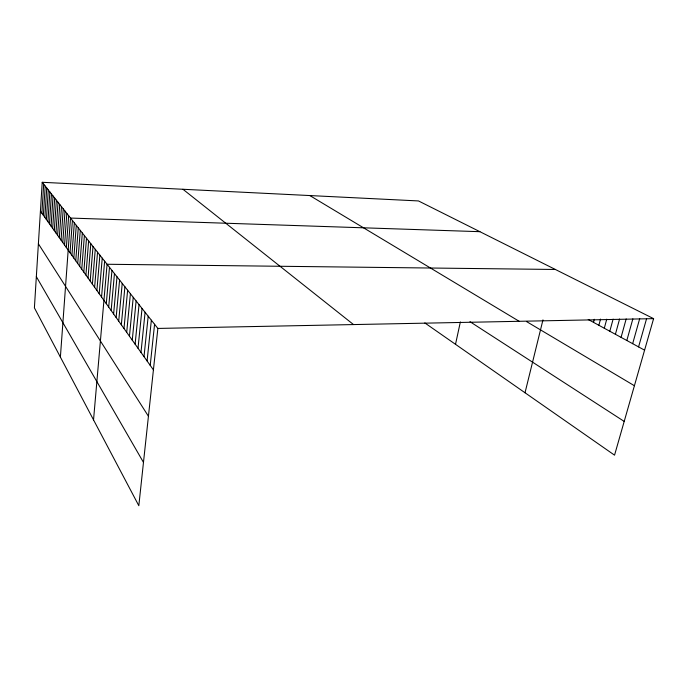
<?xml version="1.0" encoding="UTF-8"?>
<svg xmlns="http://www.w3.org/2000/svg" width="688" height="688" viewBox="0 0 688 688"><rect width="100%" height="100%" fill="white"/><g stroke="black" fill="none" stroke-linecap="round" stroke-linejoin="round"><path stroke-width="1.03" d="M42.217 182.294L34.4 307.863L138.821 505.706L157.87 328.434L42.217 182.294L418.476 200.939L653.6 318.647L614.547 455.164L424.831 322.93M41.882 213.203L43.705 184.178M43.361 215.275L45.21 186.078M44.858 217.382L46.741 188.013M46.38 219.524L48.289 189.965M47.919 221.682L49.854 191.952M49.484 223.875L51.445 193.956M51.067 226.103L53.062 195.994M52.666 228.356L54.696 198.067M54.3 230.643L56.356 200.165M55.943 232.957L58.033 202.289M57.62 235.313L59.744 204.448M59.314 237.695L61.473 206.632M61.043 240.112L63.236 208.851M62.789 242.563L65.016 211.104M64.56 245.057L66.822 213.392M66.358 247.585L68.654 215.705M60.389 357.098L70.52 218.062L479.906 231.684M70.038 252.745L72.412 220.452M71.913 255.386L74.33 222.878M73.822 258.069L76.282 225.337M75.757 260.795L78.26 227.84M77.727 263.556L80.272 230.385M79.731 266.359L82.311 232.965M81.752 269.214L84.383 235.58M83.816 272.104L86.49 238.246M85.914 275.045L88.632 240.946M88.038 278.038L90.807 243.698M90.197 281.074L93.018 246.493M92.398 284.161L95.262 249.331M94.626 287.292L97.55 252.221M96.896 290.482L99.872 255.153M99.201 293.724L102.237 258.138M101.549 297.018L104.636 261.173M93.534 419.904L107.079 264.261L555.379 269.472M106.296 303.683L109.495 267.314M108.695 307.054L111.955 270.418M111.138 310.486L114.457 273.583M113.623 313.969L117.003 276.8M116.143 317.521L119.592 280.068M118.714 321.124L122.223 283.396M121.329 324.796L124.906 286.784M123.986 328.537L127.633 290.233M126.695 332.338L130.41 293.742M129.447 336.208L133.24 297.319M132.259 340.147L136.121 300.957M135.115 344.163L139.053 304.664M138.021 348.248L142.038 308.439M140.988 352.411L145.091 312.283M144.007 356.651L148.187 316.205M147.086 360.976L151.351 320.204M150.216 365.38L154.576 324.28M455.516 344.318L460.367 321.924M525.021 392.771L542.97 319.877M593.512 322.371L594.329 319.284M598.878 325.286L600.529 319.077M604.305 328.245L606.747 319.18M609.817 331.246L613.12 319.094M615.407 334.291L619.596 319M621.075 337.378L626.175 318.922M626.828 340.5L632.865 318.845M632.659 343.682L639.72 318.57M638.576 346.898L646.6 318.604M157.87 328.434L653.6 318.647M588.231 319.49L644.579 350.166M526.552 321.58L634.413 385.736M309.824 195.555L519.173 321.296M469.973 321.683L624.205 421.417M182.948 189.269L353.529 324.573M40.42 211.147L153.415 369.869M38.39 243.801L148.427 416.249M36.344 276.671L143.474 462.405"/></g></svg>
